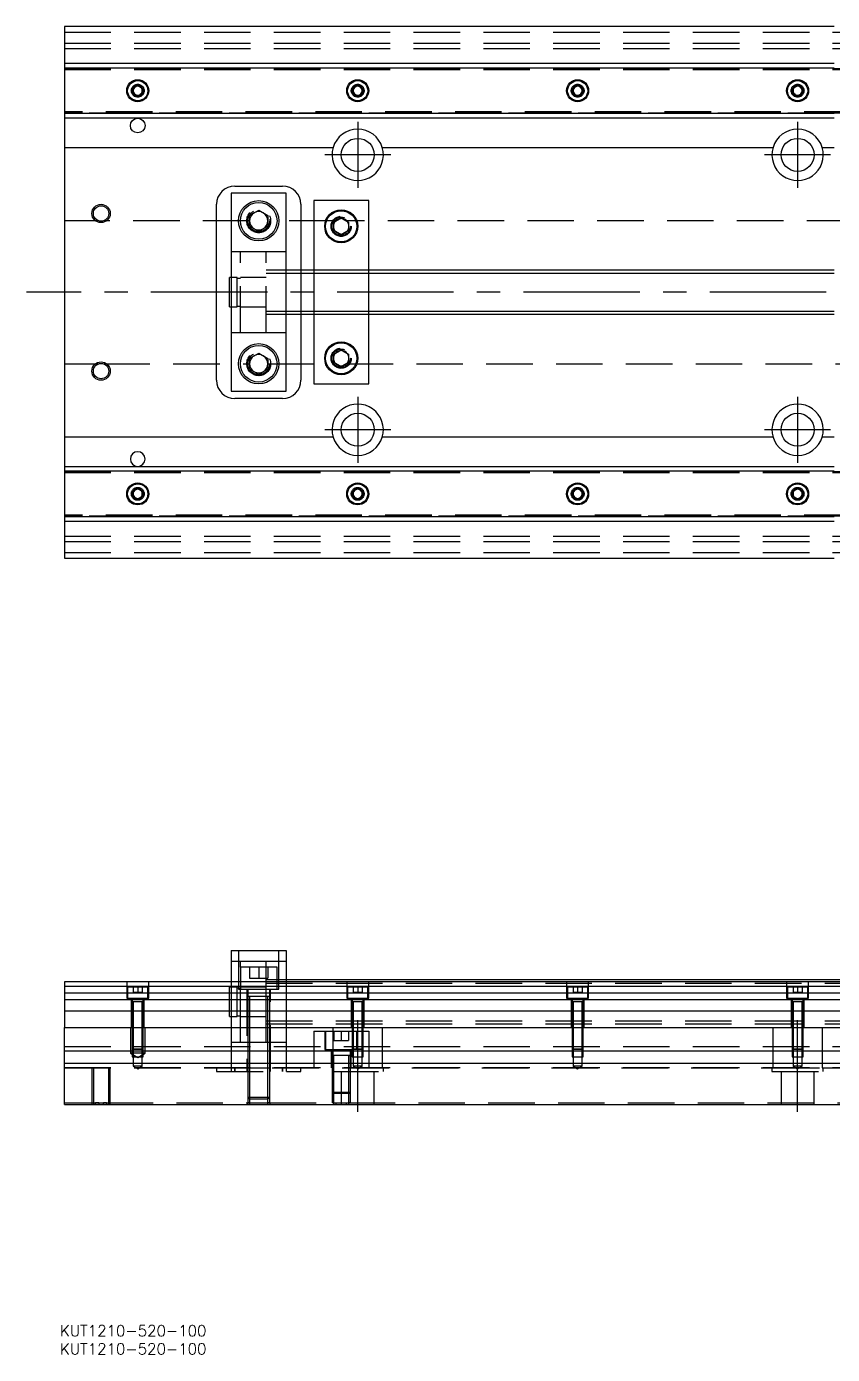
# Model space of a CAD drawing. Extents: x -10 to 729, y -290 to 77.
# Drawn here: x -10.3 to 209.5, y -289.8 to 72.5 of the extents above; entities that cross this region are included whole.
import ezdxf

# ---------------------------------------------------------------- set-up
doc = ezdxf.new("R2010")
doc.units = 0
doc.linetypes.add('CENTER', pattern=[50.8, 31.75, -6.35, 6.35, -6.35])
doc.linetypes.add('DASHED', pattern=[19.05, 12.7, -6.35])
doc.layers.get('0').update_dxf_attribs({"linetype": 'CONTINUOUS'})
doc.layers.add('CENTER', color=1, linetype='CENTER')
doc.styles.get("Standard").update_dxf_attribs({"font": 'txt.shx', "height": 3, "bigfont": 'bigfont.shx'})

# ---------------------------------------------------------------- blocks, each defined once
blk = doc.blocks.new('*U2')
at = {"color": 7, "linetype": 'CONTINUOUS'}
blk.add_text('KUT1210-520-100', height=3, dxfattribs=at).set_placement((-1.23, -289.78))
blk = doc.blocks.new('*U3')
at = {"color": 7, "linetype": 'CONTINUOUS'}
blk.add_text('KUT1210-520-100', height=3, dxfattribs=at).set_placement((-1.23, -284.82))

msp = doc.modelspace()

# ---------------------------------------------------------------- linework, layer by layer
at = {"color": 7, "linetype": 'CONTINUOUS'}
for p, q in [((210, 72.5), (0, 72.5)), ((0, 72.5), (0, 62.5)), ((0, 62.5), (210, 62.5)), ((0, 62.5), (0, 61.247728)), ((0, 61.247728), (210, 61.247728)), ((0, 61.247728), (0, 48.752272)), ((18.75, 55.721688), (20, 56.443376)), ((18.75, 54.278312), (18.75, 55.721688)), ((20, 56.443376), (21.25, 55.721688)), ((21.25, 55.721688), (21.25, 54.278312)), ((78.75, 55.721688), (80, 56.443376)), ((78.75, 54.278312), (78.75, 55.721688)), ((80, 56.443376), (81.25, 55.721688)), ((81.25, 55.721688), (81.25, 54.278312)), ((138.75, 55.721688), (140, 56.443376)), ((138.75, 54.278312), (138.75, 55.721688)), ((140, 56.443376), (141.25, 55.721688)), ((141.25, 55.721688), (141.25, 54.278312)), ((198.75, 55.721688), (200, 56.443376)), ((198.75, 54.278312), (198.75, 55.721688)), ((200, 56.443376), (201.25, 55.721688)), ((201.25, 55.721688), (201.25, 54.278312)), ((20, 53.556624), (18.75, 54.278312)), ((21.25, 54.278312), (20, 53.556624)), ((80, 53.556624), (78.75, 54.278312)), ((81.25, 54.278312), (80, 53.556624)), ((140, 53.556624), (138.75, 54.278312)), ((141.25, 54.278312), (140, 53.556624)), ((200, 53.556624), (198.75, 54.278312)), ((201.25, 54.278312), (200, 53.556624)), ((210, 48.752272), (0, 48.752272)), ((0, 48.752272), (0, 47.5)), ((210, 47.5), (0, 47.5)), ((0, 47.5), (0, 39.5)), ((0, 39.5), (73.291796, 39.5)), ((0, 39.5), (0, -39.5)), ((86.708204, 39.5), (193.291796, 39.5)), ((206.708204, 39.5), (210, 39.5)), ((46.5, 29), (59.5, 29)), ((45.5, 27), (45.5, -27)), ((60.5, 27), (45.5, 27)), ((60.5, -27), (60.5, 27)), ((41.5, -24), (41.5, 24)), ((50.5, 20.943376), (53, 22.386752)), ((53, 22.386752), (55.5, 20.943376)), ((64.5, 24), (64.5, 6)), ((68, 25), (68, 6)), ((83, 25), (68, 25)), ((83, 6), (83, 25)), ((50.5, 18.056624), (50.5, 20.943376)), ((55.5, 20.943376), (55.5, 18.056624)), ((73.5, 19.1547), (75.5, 20.309402)), ((73.5, 16.8453), (73.5, 19.1547)), ((75.5, 20.309402), (77.5, 19.1547)), ((77.5, 19.1547), (77.5, 16.8453)), ((53, 16.613248), (50.5, 18.056624)), ((55.5, 18.056624), (53, 16.613248)), ((75.5, 15.690598), (73.5, 16.8453)), ((77.5, 16.8453), (75.5, 15.690598)), ((45, 0), (45, 4)), ((45.5, 4), (45, 4)), ((210, 6), (60.5, 6)), ((45, -4), (45, 0)), ((45, -4), (45.5, -4)), ((60.5, -6), (210, -6)), ((64.5, -6), (64.5, -24)), ((68, -6), (68, -25)), ((83, -25), (83, -6)), ((50.5, -18.056624), (53, -16.613248)), ((50.5, -20.943376), (50.5, -18.056624)), ((53, -16.613248), (55.5, -18.056624)), ((55.5, -18.056624), (55.5, -20.943376)), ((73.5, -16.8453), (75.5, -15.690598)), ((73.5, -19.1547), (73.5, -16.8453)), ((75.5, -15.690598), (77.5, -16.8453)), ((77.5, -16.8453), (77.5, -19.1547)), ((53, -22.386752), (50.5, -20.943376)), ((55.5, -20.943376), (53, -22.386752)), ((75.5, -20.309402), (73.5, -19.1547)), ((77.5, -19.1547), (75.5, -20.309402)), ((68, -25), (83, -25)), ((45.5, -27), (60.5, -27)), ((59.5, -29), (46.5, -29)), ((73.291796, -39.5), (0, -39.5)), ((0, -39.5), (0, -47.5)), ((193.291796, -39.5), (86.708204, -39.5)), ((210, -39.5), (206.708204, -39.5)), ((0, -47.5), (210, -47.5)), ((0, -47.5), (0, -48.752272)), ((0, -48.752272), (210, -48.752272)), ((0, -48.752272), (0, -61.247728)), ((18.75, -54.278312), (20, -53.556624)), ((18.75, -55.721688), (18.75, -54.278312)), ((20, -53.556624), (21.25, -54.278312)), ((21.25, -54.278312), (21.25, -55.721688)), ((78.75, -54.278312), (80, -53.556624)), ((78.75, -55.721688), (78.75, -54.278312)), ((80, -53.556624), (81.25, -54.278312)), ((81.25, -54.278312), (81.25, -55.721688)), ((138.75, -54.278312), (140, -53.556624)), ((138.75, -55.721688), (138.75, -54.278312)), ((140, -53.556624), (141.25, -54.278312)), ((141.25, -54.278312), (141.25, -55.721688)), ((198.75, -54.278312), (200, -53.556624)), ((198.75, -55.721688), (198.75, -54.278312)), ((200, -53.556624), (201.25, -54.278312)), ((201.25, -54.278312), (201.25, -55.721688)), ((20, -56.443376), (18.75, -55.721688)), ((21.25, -55.721688), (20, -56.443376)), ((80, -56.443376), (78.75, -55.721688)), ((81.25, -55.721688), (80, -56.443376)), ((140, -56.443376), (138.75, -55.721688)), ((141.25, -55.721688), (140, -56.443376)), ((200, -56.443376), (198.75, -55.721688)), ((201.25, -55.721688), (200, -56.443376)), ((210, -61.247728), (0, -61.247728)), ((0, -61.247728), (0, -62.5)), ((210, -62.5), (0, -62.5)), ((0, -62.5), (0, -72.5)), ((0, -72.5), (210, -72.5)), ((45.5, -179.61), (45.5, -188.11)), ((45.5, -179.61), (60.5, -179.61)), ((60.5, -179.61), (60.5, -188.11)), ((0, -188.11), (0, -189.362272)), ((214.5, -188.11), (0, -188.11)), ((214.5, -187.61), (60.5, -187.61)), ((214.5, -189.362272), (0, -189.362272)), ((0, -189.362272), (0, -191.13668)), ((0, -191.13668), (214.5, -191.13668)), ((0, -191.13668), (0, -193.033076)), ((214.5, -193.033076), (0, -193.033076)), ((0, -193.033076), (0, -196.087372)), ((0, -196.087372), (0, -200.61)), ((214.5, -196.087372), (0, -196.087372)), ((0, -200.61), (520, -200.61)), ((0, -206.91), (0, -200.61)), ((0, -206.91), (520, -206.91)), ((0, -210.31), (0, -206.91)), ((0, -221.61), (0, -210.31)), ((0, -210.31), (520, -210.31)), ((0, -221.61), (520, -221.61))]:
    msp.add_line(p, q, dxfattribs=at)
at = {"color": 3, "linetype": 'DASHED'}
for p, q in [((0, 71), (520, 71)), ((0, 68), (520, 68)), ((0, 66.5), (520, 66.5)), ((0, 61.1147), (210, 61.1147)), ((0, 61.1), (214.5, 61.1)), ((0, 60.8), (214.5, 60.8)), ((21.477374, 55.25955), (21.5, 55)), ((81.477374, 55.25955), (81.5, 55)), ((141.477374, 55.25955), (141.5, 55)), ((201.477374, 55.25955), (201.5, 55)), ((214.5, 49.2), (0, 49.2)), ((214.5, 48.9), (0, 48.9)), ((210, 48.8853), (0, 48.8853)), ((206.877502, 39.5), (207.55051, 39.5)), ((9.359688, 19.5), (0, 19.5)), ((50.5, 19.5), (10.640312, 19.5)), ((74.030306, 19.5), (55.5, 19.5)), ((55.977798, 19.864306), (56, 19.5)), ((73, 18), (73.012884, 18.253488)), ((520, 19.5), (76.969694, 19.5)), ((48, 11), (45.5, 11)), ((48, -11), (48, 11)), ((55, 11), (48, 11)), ((55, -11), (55, 11)), ((60.5, 11), (55, 11)), ((47.1, 4), (45.5, 4)), ((47.1, 0), (47.1, 4)), ((48, 3.8), (47.1, 3.8)), ((55, 4), (48, 4)), ((60.5, 6), (55, 6)), ((60.5, 5.125), (55, 5.125)), ((64.5, 6), (64.5, 5.125)), ((64.5, 5.125), (64.5, -5.125)), ((68, 6), (68, 5.125)), ((68, 5.125), (68, -5.125)), ((83, 5.125), (83, 6)), ((83, -5.125), (83, 5.125)), ((47.1, -4), (47.1, 0)), ((45.5, -4), (47.1, -4)), ((47.1, -3.8), (48, -3.8)), ((48, -4), (55, -4)), ((55, -5.125), (60.5, -5.125)), ((55, -6), (60.5, -6)), ((64.5, -5.125), (64.5, -6)), ((68, -5.125), (68, -6)), ((83, -6), (83, -5.125)), ((45.5, -11), (48, -11)), ((48, -11), (55, -11)), ((55, -11), (60.5, -11)), ((73, -18), (73.012884, -17.746512)), ((0, -19.5), (9.359688, -19.5)), ((10.640312, -19.5), (50.5, -19.5)), ((50, -19.5), (50.020026, -19.153944)), ((55.5, -19.5), (74.030306, -19.5)), ((76.969694, -19.5), (520, -19.5)), ((0, -48.8853), (210, -48.8853)), ((0, -48.9), (214.5, -48.9)), ((0, -49.2), (214.5, -49.2)), ((18.5, -55), (18.52041, -54.75339)), ((81.477374, -54.74045), (81.5, -55)), ((138.5, -55), (138.52041, -54.75339)), ((198.5, -55), (198.52041, -54.75339)), ((214.5, -60.8), (0, -60.8)), ((214.5, -61.1), (0, -61.1)), ((210, -61.1147), (0, -61.1147)), ((0, -66.5), (520, -66.5)), ((0, -68), (520, -68)), ((0, -71), (520, -71)), ((47.5, -179.61), (47.5, -190.11)), ((58.5, -190.11), (58.5, -179.61)), ((48, -182.61), (45.5, -182.61)), ((48, -184.11), (48, -182.61)), ((55, -182.61), (48, -182.61)), ((58, -184.11), (48, -184.11)), ((48, -184.11), (48, -188.11)), ((50.5, -184.11), (50.5, -187.11)), ((53, -184.11), (53, -187.11)), ((55, -184.11), (55, -182.61)), ((60.5, -182.61), (55, -182.61)), ((55, -188.11), (55, -184.11)), ((55.5, -184.11), (55.5, -187.11)), ((58, -188.11), (58, -184.11)), ((17, -188.11), (17, -192.61)), ((23, -192.61), (23, -188.11)), ((45.5, -188.11), (45.5, -200.61)), ((48, -188.11), (48, -190.11)), ((50.5, -187.11), (53, -187.11)), ((53, -187.11), (55.5, -187.11)), ((58, -187.61), (55, -187.61)), ((55, -190.11), (55, -188.11)), ((60.5, -187.61), (58, -187.61)), ((58, -190.11), (58, -188.11)), ((60.5, -188.11), (60.5, -200.61)), ((77, -188.11), (77, -192.61)), ((83, -192.61), (83, -188.11)), ((137, -188.11), (137, -192.61)), ((143, -192.61), (143, -188.11)), ((197, -188.11), (197, -192.61)), ((203, -192.61), (203, -188.11)), ((22.75, -189.61), (17.25, -189.61)), ((17.25, -189.61), (17.25, -192.61)), ((18.75, -189.61), (18.75, -190.91)), ((18.75, -190.91), (20, -190.91)), ((20, -189.61), (20, -190.91)), ((20, -190.91), (21.25, -190.91)), ((21.25, -189.61), (21.25, -190.91)), ((22.75, -192.61), (22.75, -189.61)), ((45, -197.61), (45, -189.61)), ((45.5, -189.61), (45, -189.61)), ((47.1, -189.61), (45.5, -189.61)), ((47.1, -197.61), (47.1, -189.61)), ((48, -189.81), (47.1, -189.81)), ((47.5, -190.11), (58.5, -190.11)), ((55, -189.61), (48, -189.61)), ((48, -193.61), (48, -190.11)), ((49.75, -190.11), (49.75, -212.61)), ((50, -190.11), (50, -192.11)), ((55, -188.485), (470, -188.485)), ((55, -192.109526), (55, -190.11)), ((56, -192.11), (56, -190.11)), ((56.25, -212.61), (56.25, -190.11)), ((82.75, -189.61), (77.25, -189.61)), ((77.25, -189.61), (77.25, -192.61)), ((78.75, -189.61), (78.75, -190.91)), ((78.75, -190.91), (80, -190.91)), ((80, -189.61), (80, -190.91)), ((80, -190.91), (81.25, -190.91)), ((81.25, -189.61), (81.25, -190.91)), ((82.75, -192.61), (82.75, -189.61)), ((142.75, -189.61), (137.25, -189.61)), ((137.25, -189.61), (137.25, -192.61)), ((138.75, -189.61), (138.75, -190.91)), ((138.75, -190.91), (140, -190.91)), ((140, -189.61), (140, -190.91)), ((140, -190.91), (141.25, -190.91)), ((141.25, -189.61), (141.25, -190.91)), ((142.75, -192.61), (142.75, -189.61)), ((202.75, -189.61), (197.25, -189.61)), ((197.25, -189.61), (197.25, -192.61)), ((198.75, -189.61), (198.75, -190.91)), ((198.75, -190.91), (200, -190.91)), ((200, -189.61), (200, -190.91)), ((200, -190.91), (201.25, -190.91)), ((201.25, -189.61), (201.25, -190.91)), ((202.75, -192.61), (202.75, -189.61)), ((17, -192.61), (23, -192.61)), ((18.25, -192.61), (18.25, -200.61)), ((19.998804, -193.61), (18.499994, -193.61)), ((18.5, -192.61), (18.5, -193.61)), ((18.5, -193.605), (18.5, -193.61)), ((18.624678, -193.61), (18.5, -193.61)), ((18.5, -193.61), (18.5, -193.615)), ((18.5, -193.61), (18.5, -200.61)), ((19.998804, -193.61), (18.624678, -193.61)), ((18.75, -193.61), (18.75, -200.61)), ((21.500006, -193.61), (19.998804, -193.61)), ((21.37533, -193.61), (19.998804, -193.61)), ((21.25, -200.61), (21.25, -193.61)), ((21.5, -193.61), (21.37533, -193.61)), ((21.5, -193.61), (21.5, -192.61)), ((21.5, -193.61), (21.5, -193.605)), ((21.5, -193.615), (21.5, -193.61)), ((21.5, -200.61), (21.5, -193.61)), ((21.75, -200.61), (21.75, -192.61)), ((48, -200.61), (48, -193.61)), ((56.000006, -192.11), (49.999994, -192.11)), ((50, -192.105), (50, -192.11)), ((50.349602, -192.11), (50, -192.11)), ((50, -192.11), (50, -200.61)), ((50, -192.11), (50, -192.115)), ((55.65035, -192.11), (50.349602, -192.11)), ((50.5, -192.11), (50.5, -200.61)), ((55, -193.61), (55, -192.109526)), ((55, -200.61), (55, -193.61)), ((55.5, -200.61), (55.5, -192.11)), ((56, -192.11), (55.65035, -192.11)), ((56, -192.11), (56, -192.105)), ((56, -200.61), (56, -192.11)), ((56, -192.115), (56, -192.11)), ((77, -192.61), (83, -192.61)), ((78.25, -192.61), (78.25, -200.61)), ((79.998804, -193.61), (78.499994, -193.61)), ((81.500006, -193.61), (78.499994, -193.61)), ((78.5, -192.61), (78.5, -193.61)), ((78.5, -193.605), (78.5, -193.61)), ((78.624678, -193.61), (78.5, -193.61)), ((78.5, -193.61), (78.5, -193.615)), ((78.5, -193.61), (78.5, -200.61)), ((79.998804, -193.61), (78.624678, -193.61)), ((78.75, -193.61), (78.75, -200.61)), ((81.500006, -193.61), (79.998804, -193.61)), ((81.37533, -193.61), (79.998804, -193.61)), ((81.25, -200.61), (81.25, -193.61)), ((81.5, -193.61), (81.37533, -193.61)), ((81.5, -193.61), (81.5, -192.61)), ((81.5, -193.61), (81.5, -193.605)), ((81.5, -193.615), (81.5, -193.61)), ((81.5, -200.61), (81.5, -193.61)), ((81.75, -200.61), (81.75, -192.61)), ((137, -192.61), (143, -192.61)), ((138.25, -192.61), (138.25, -200.61)), ((139.998804, -193.61), (138.499994, -193.61)), ((138.5, -192.61), (138.5, -193.61)), ((138.5, -193.605), (138.5, -193.61)), ((138.624678, -193.61), (138.5, -193.61)), ((138.5, -193.61), (138.5, -193.615)), ((138.5, -193.61), (138.5, -200.61)), ((139.998804, -193.61), (138.624678, -193.61)), ((138.75, -193.61), (138.75, -200.61)), ((141.500006, -193.61), (139.998804, -193.61)), ((141.37533, -193.61), (139.998804, -193.61)), ((141.25, -200.61), (141.25, -193.61)), ((141.5, -193.61), (141.37533, -193.61)), ((141.5, -193.61), (141.5, -192.61)), ((141.5, -193.61), (141.5, -193.605)), ((141.5, -193.615), (141.5, -193.61)), ((141.5, -200.61), (141.5, -193.61)), ((141.75, -200.61), (141.75, -192.61)), ((197, -192.61), (203, -192.61)), ((198.25, -192.61), (198.25, -200.61)), ((199.998804, -193.61), (198.499994, -193.61)), ((198.5, -192.61), (198.5, -193.61)), ((198.5, -193.605), (198.5, -193.61)), ((198.624678, -193.61), (198.5, -193.61)), ((198.5, -193.61), (198.5, -193.615)), ((198.5, -193.61), (198.5, -200.61)), ((199.998804, -193.61), (198.624678, -193.61)), ((198.75, -193.61), (198.75, -200.61)), ((201.500006, -193.61), (199.998804, -193.61)), ((201.37533, -193.61), (199.998804, -193.61)), ((201.25, -200.61), (201.25, -193.61)), ((201.5, -193.61), (201.37533, -193.61)), ((201.5, -193.61), (201.5, -192.61)), ((201.5, -193.61), (201.5, -193.605)), ((201.5, -193.615), (201.5, -193.61)), ((201.5, -200.61), (201.5, -193.61)), ((201.75, -200.61), (201.75, -192.61)), ((45, -197.61), (45.5, -197.61)), ((45.5, -197.61), (47.1, -197.61)), ((47.1, -197.41), (48, -197.41)), ((48, -197.61), (50, -197.61)), ((50, -197.61), (50.5, -197.61)), ((50.5, -197.61), (55, -197.61)), ((55, -198.735), (470, -198.735)), ((18, -200.61), (18, -207.61)), ((18.5, -200.61), (18.5, -206.36)), ((18.500006, -200.61), (18.500002, -206.36)), ((18.75, -200.61), (18.75, -206.61)), ((21.25, -206.61), (21.25, -200.61)), ((21.499998, -206.36), (21.499994, -200.61)), ((21.5, -206.36), (21.5, -200.61)), ((22, -207.61), (22, -200.61)), ((45.5, -200.61), (45.5, -206.91)), ((48, -204.61), (48, -200.61)), ((50, -200.61), (50, -206.91)), ((50.5, -200.61), (50.5, -206.91)), ((55, -199.61), (470, -199.61)), ((55, -204.61), (55, -200.61)), ((55.5, -206.91), (55.5, -200.61)), ((56, -206.91), (56, -200.61)), ((60.5, -200.61), (60.5, -206.91)), ((68, -201.61), (68, -206.91)), ((68, -201.61), (78.5, -201.61)), ((71, -201.61), (71, -206.61)), ((71.25, -201.61), (71.25, -206.61)), ((73.291796, -211.61), (73.291796, -200.61)), ((73.5, -201.61), (73.5, -204.11)), ((75.5, -201.61), (75.5, -204.11)), ((77.5, -201.61), (77.5, -204.11)), ((78.5, -200.61), (78.5, -206.36)), ((78.5, -201.61), (78.75, -201.61)), ((78.500006, -200.61), (78.500002, -206.36)), ((78.75, -200.61), (78.75, -206.61)), ((78.75, -201.61), (81.25, -201.61)), ((79.75, -206.61), (79.75, -201.61)), ((80, -206.61), (80, -201.61)), ((81.25, -206.61), (81.25, -200.61)), ((81.25, -201.61), (81.5, -201.61)), ((81.499998, -206.36), (81.499994, -200.61)), ((81.5, -206.36), (81.5, -200.61)), ((81.5, -201.61), (83, -201.61)), ((83, -201.61), (83, -206.91)), ((86.708204, -200.61), (86.708204, -211.61)), ((138.5, -200.61), (138.5, -206.36)), ((138.500006, -200.61), (138.500002, -206.36)), ((138.75, -200.61), (138.75, -206.61)), ((141.25, -206.61), (141.25, -200.61)), ((141.499998, -206.36), (141.499994, -200.61)), ((141.5, -206.36), (141.5, -200.61)), ((193.291796, -211.61), (193.291796, -200.61)), ((198.5, -200.61), (198.5, -206.36)), ((198.500006, -200.61), (198.500002, -206.36)), ((198.75, -200.61), (198.75, -206.61)), ((201.25, -206.61), (201.25, -200.61)), ((201.499998, -206.36), (201.499994, -200.61)), ((201.5, -206.36), (201.5, -200.61)), ((206.708204, -200.61), (206.708204, -211.61)), ((0, -205.76), (520, -205.76)), ((18.5, -206.36), (21.5, -206.36)), ((18.5, -206.36), (18.75, -206.61)), ((18.500002, -206.36), (18.500006, -206.91)), ((21.25, -206.61), (21.5, -206.36)), ((21.499994, -206.91), (21.499998, -206.36)), ((45.5, -204.61), (48, -204.61)), ((48, -204.61), (50, -204.61)), ((50, -204.61), (50.5, -204.61)), ((50.5, -204.61), (55, -204.61)), ((55, -204.61), (60.5, -204.61)), ((73.5, -204.11), (75.5, -204.11)), ((75.5, -204.11), (77.5, -204.11)), ((78.5, -206.36), (81.5, -206.36)), ((78.5, -206.36), (78.75, -206.61)), ((78.500002, -206.36), (78.500006, -206.91)), ((81.25, -206.61), (81.5, -206.36)), ((81.499994, -206.91), (81.499998, -206.36)), ((138.5, -206.36), (141.5, -206.36)), ((138.5, -206.36), (138.75, -206.61)), ((138.500002, -206.36), (138.500006, -206.91)), ((141.25, -206.61), (141.5, -206.36)), ((141.499994, -206.91), (141.499998, -206.36)), ((198.5, -206.36), (201.5, -206.36)), ((198.5, -206.36), (198.75, -206.61)), ((198.500002, -206.36), (198.500006, -206.91)), ((201.25, -206.61), (201.5, -206.36)), ((201.499994, -206.91), (201.499998, -206.36)), ((22, -207.61), (18, -207.61)), ((18, -207.61), (20, -208.7647)), ((18.500006, -206.91), (18.500006, -208.61)), ((18.500006, -208.61), (21.499994, -208.61)), ((21.25, -206.61), (18.75, -206.61)), ((18.75, -206.61), (18.75, -208.61)), ((18.75, -208.61), (18.75, -211.11)), ((20, -208.7647), (22, -207.61)), ((21.25, -208.61), (21.25, -206.61)), ((21.25, -211.11), (21.25, -208.61)), ((21.499994, -208.61), (21.499994, -206.91)), ((45.5, -206.91), (45.5, -210.31)), ((50, -206.91), (50, -210.31)), ((50.5, -206.91), (50.5, -210.31)), ((55.5, -210.31), (55.5, -206.91)), ((56, -210.31), (56, -206.91)), ((60.5, -206.91), (60.5, -210.31)), ((68, -206.91), (68, -210.31)), ((71, -206.61), (78.75, -206.61)), ((72.75, -206.61), (72.75, -211.61)), ((78.000006, -208.21), (72.999994, -208.21)), ((78.000006, -208.21), (72.999994, -208.21)), ((78.000006, -208.21), (72.999994, -208.21)), ((73, -206.61), (73, -206.91)), ((73, -206.91), (73, -208.21)), ((73, -208.205), (73, -208.21)), ((73, -208.21), (73.257448, -208.21)), ((73.257468, -208.21), (73, -208.21)), ((73, -208.21), (73, -210.31)), ((73, -208.21), (73, -208.215)), ((77.742552, -208.21), (73.257468, -208.21)), ((73.4, -208.21), (73.4, -210.31)), ((77.6, -210.31), (77.6, -208.21)), ((78, -208.21), (77.742552, -208.21)), ((77.742602, -208.21), (78, -208.21)), ((78, -206.91), (78, -206.61)), ((78, -208.21), (78, -206.91)), ((78, -208.21), (78, -208.205)), ((78, -210.31), (78, -208.21)), ((78, -208.215), (78, -208.21)), ((78.25, -211.61), (78.25, -206.61)), ((78.500006, -206.91), (78.500006, -208.61)), ((78.500006, -208.61), (81.499994, -208.61)), ((81.25, -206.61), (78.75, -206.61)), ((78.75, -206.61), (78.75, -208.61)), ((78.75, -208.61), (78.75, -211.11)), ((81.25, -208.61), (81.25, -206.61)), ((81.25, -211.11), (81.25, -208.61)), ((81.499994, -208.61), (81.499994, -206.91)), ((83, -206.91), (83, -210.31)), ((138.500006, -206.91), (138.500006, -208.61)), ((138.500006, -208.61), (141.499994, -208.61)), ((141.25, -206.61), (138.75, -206.61)), ((138.75, -206.61), (138.75, -208.61)), ((138.75, -208.61), (138.75, -211.11)), ((141.25, -208.61), (141.25, -206.61)), ((141.25, -211.11), (141.25, -208.61)), ((141.499994, -208.61), (141.499994, -206.91)), ((198.500006, -206.91), (198.500006, -208.61)), ((198.500006, -208.61), (201.499994, -208.61)), ((201.25, -206.61), (198.75, -206.61)), ((198.75, -206.61), (198.75, -208.61)), ((198.75, -208.61), (198.75, -211.11)), ((201.25, -208.61), (201.25, -206.61)), ((201.25, -211.11), (201.25, -208.61)), ((201.499994, -208.61), (201.499994, -206.91)), ((0, -211.46), (520, -211.46)), ((0, -211.61), (43.291796, -211.61)), ((7.500006, -211.61), (7.500006, -221.61)), ((7.9, -211.61), (12.1, -211.61)), ((7.9, -211.61), (7.9, -221.61)), ((12.1, -221.61), (12.1, -211.61)), ((12.499994, -221.61), (12.499994, -211.61)), ((21.25, -211.11), (18.75, -211.11)), ((18.75, -211.11), (20, -211.831688)), ((20, -211.831688), (21.25, -211.11)), ((41.5, -211.61), (41.5, -212.61)), ((41.5, -212.61), (64.5, -212.61)), ((43.291796, -211.61), (56.708204, -211.61)), ((45.5, -210.31), (45.5, -211.61)), ((45.5, -211.61), (45.5, -212.61)), ((46.5, -212.61), (46.5, -211.61)), ((46.5, -211.61), (46.5, -212.61)), ((50, -210.31), (50, -211.61)), ((50, -211.61), (50, -212.61)), ((50, -212.61), (50, -219.61)), ((50.000006, -212.61), (50.000002, -219.61)), ((50.5, -210.31), (50.5, -211.61)), ((50.5, -211.61), (50.5, -212.61)), ((50.5, -212.61), (50.5, -220.11)), ((55.5, -211.61), (55.5, -210.31)), ((55.5, -212.61), (55.5, -211.61)), ((55.5, -220.11), (55.5, -212.61)), ((55.999998, -219.61), (55.999994, -212.61)), ((56, -211.61), (56, -210.31)), ((56, -212.61), (56, -211.61)), ((56, -219.61), (56, -212.61)), ((56.708204, -211.61), (193.291796, -211.61)), ((59.5, -211.61), (59.5, -212.61)), ((59.5, -212.61), (59.5, -211.61)), ((60.5, -210.31), (60.5, -212.61)), ((64.5, -212.61), (64.5, -211.61)), ((68, -210.31), (68, -211.61)), ((73, -210.31), (73, -211.61)), ((73, -211.61), (73, -218.21)), ((73, -211.61), (73, -212.61)), ((73, -212.61), (87, -212.61)), ((73.000006, -211.61), (73.000006, -218.210006)), ((73.4, -210.31), (73.4, -211.61)), ((73.4, -211.61), (73.4, -218.61)), ((75.5, -212.61), (75.5, -221.61)), ((77.6, -211.61), (77.6, -210.31)), ((77.6, -218.61), (77.6, -211.61)), ((77.999994, -218.210006), (77.999994, -211.61)), ((78, -211.61), (78, -210.31)), ((78, -218.21), (78, -211.61)), ((81.25, -211.11), (78.75, -211.11)), ((78.75, -211.11), (80, -211.831688)), ((80, -211.831688), (81.25, -211.11)), ((83, -210.31), (83, -211.61)), ((84.5, -221.61), (84.5, -212.61)), ((87, -212.61), (87, -211.61)), ((141.25, -211.11), (138.75, -211.11)), ((138.75, -211.11), (140, -211.831688)), ((140, -211.831688), (141.25, -211.11)), ((193, -211.61), (193, -212.61)), ((193, -212.61), (207, -212.61)), ((193.291796, -211.61), (206.708204, -211.61)), ((195.5, -212.61), (195.5, -221.61)), ((201.25, -211.11), (198.75, -211.11)), ((198.75, -211.11), (200, -211.831688)), ((200, -211.831688), (201.25, -211.11)), ((204.5, -221.61), (204.5, -212.61)), ((206.708204, -211.61), (313.291796, -211.61)), ((207, -212.61), (207, -211.61)), ((50, -219.61), (56, -219.61)), ((50, -219.61), (50.5, -220.11)), ((50.000002, -219.61), (50.000006, -221.11)), ((55.5, -220.11), (50.5, -220.11)), ((50.5, -220.11), (50.5, -221.11)), ((55.5, -220.11), (56, -219.61)), ((55.5, -221.11), (55.5, -220.11)), ((55.999994, -221.11), (55.999998, -219.61)), ((73, -218.21), (78, -218.21)), ((73, -218.21), (73.4, -218.61)), ((73.000006, -218.210006), (73.000006, -221.11)), ((77.6, -218.61), (73.4, -218.61)), ((73.4, -218.61), (73.4, -221.11)), ((77.6, -218.61), (78, -218.21)), ((77.6, -221.11), (77.6, -218.61)), ((77.999994, -221.11), (77.999994, -218.210006)), ((0, -221.11), (8.500008, -221.11)), ((9.359688, -221.11), (8.500008, -221.11)), ((8.500008, -221.61), (8.500008, -221.11)), ((8.500008, -221.11), (9.359688, -221.11)), ((9.359688, -221.11), (10.640312, -221.11)), ((9.359688, -221.11), (9.359688, -221.61)), ((11.499992, -221.11), (10.640312, -221.11)), ((10.640312, -221.61), (10.640312, -221.11)), ((10.640312, -221.11), (11.499992, -221.11)), ((11.499992, -221.11), (11.499992, -221.61)), ((11.499992, -221.11), (50.000006, -221.11)), ((50.000006, -221.61), (50.000006, -221.11)), ((50.5, -221.11), (50.000006, -221.11)), ((50.000006, -221.11), (50.5, -221.11)), ((50.5, -221.11), (55.5, -221.11)), ((50.5, -221.11), (50.5, -221.61)), ((55.999994, -221.11), (55.5, -221.11)), ((55.5, -221.61), (55.5, -221.11)), ((55.5, -221.11), (55.999994, -221.11)), ((55.999994, -221.11), (55.999994, -221.61)), ((55.999994, -221.11), (73.500006, -221.11)), ((73.500006, -221.11), (73.000006, -221.11)), ((73.500006, -221.61), (73.500006, -221.11)), ((73.500006, -221.11), (74.030306, -221.11)), ((74.030306, -221.11), (76.969694, -221.11)), ((74.030306, -221.11), (74.030306, -221.61)), ((76.969694, -221.61), (76.969694, -221.11)), ((76.969694, -221.11), (77.499994, -221.11)), ((77.999994, -221.11), (77.499994, -221.11)), ((77.499994, -221.11), (77.499994, -221.61)), ((77.499994, -221.11), (520, -221.11))]:
    msp.add_line(p, q, dxfattribs=at)
at = {"color": 3, "linetype": 'CONTINUOUS'}
for p, q in [((210, 5.125), (60.5, 5.125)), ((60.5, -5.125), (210, -5.125))]:
    msp.add_line(p, q, dxfattribs=at)
at = {"color": 7, "linetype": 'CONTINUOUS'}
for centre, radius in [((20, 55), 3), ((80, 55), 3), ((140, 55), 3), ((200, 55), 3), ((20, 55), 2.75), ((80, 55), 2.75), ((140, 55), 2.75), ((200, 55), 2.75), ((20, 45.5), 2), ((80, 37.5), 4.5), ((200, 37.5), 4.5), ((10, 21.5), 2.1), ((53, 19.5), 5.5), ((53, 19.5), 5), ((75.5, 18), 4.5), ((75.5, 18), 4.25), ((53, -19.5), 5.5), ((75.5, -18), 4.5), ((75.5, -18), 4.25), ((53, -19.5), 5), ((10, -21.5), 2.1), ((80, -37.5), 4.5), ((200, -37.5), 4.5), ((20, -55), 3), ((20, -55), 2.75), ((80, -55), 3), ((80, -55), 2.75), ((140, -55), 3), ((140, -55), 2.75), ((200, -55), 3), ((200, -55), 2.75)]:
    msp.add_circle(centre, radius, dxfattribs=at)
at = {"color": 3, "linetype": 'DASHED'}
for centre, radius in [((20, 55), 1.75), ((20, 55), 1.5), ((80, 55), 1.75), ((80, 55), 1.5), ((140, 55), 1.75), ((140, 55), 1.5), ((200, 55), 1.75), ((200, 55), 1.5), ((53, 19.5), 3.25), ((53, 19.5), 3), ((75.5, 18), 2.75), ((75.5, 18), 2.5), ((53, -19.5), 3.25), ((53, -19.5), 3), ((75.5, -18), 2.75), ((75.5, -18), 2.5), ((20, -55), 1.75), ((20, -55), 1.5), ((80, -55), 1.75), ((80, -55), 1.5), ((140, -55), 1.75), ((140, -55), 1.5), ((200, -55), 1.75), ((200, -55), 1.5)]:
    msp.add_circle(centre, radius, dxfattribs=at)
at = {"color": 3, "linetype": 'CONTINUOUS'}
for centre in [(10, 21.5), (10, -21.5)]:
    msp.add_circle(centre, 2.5, dxfattribs=at)
at = {"color": 7, "linetype": 'CONTINUOUS'}
for centre, radius, start, end in [((20, 55), 1.25, 120, 180), ((20, 55), 1.25, 180, 240), ((20, 55), 1.25, 60, 120), ((20, 55), 1.25, 0, 60), ((20, 55), 1.25, 300, 0), ((80, 55), 1.25, 120, 180), ((80, 55), 1.25, 180, 240), ((80, 55), 1.25, 60, 120), ((80, 55), 1.25, 0, 60), ((80, 55), 1.25, 300, 0), ((140, 55), 1.25, 120, 180), ((140, 55), 1.25, 180, 240), ((140, 55), 1.25, 60, 120), ((140, 55), 1.25, 0, 60), ((140, 55), 1.25, 300, 0), ((200, 55), 1.25, 120, 180), ((200, 55), 1.25, 180, 240), ((200, 55), 1.25, 60, 120), ((200, 55), 1.25, 0, 60), ((200, 55), 1.25, 300, 0), ((20, 55), 1.25, 240, 300), ((80, 55), 1.25, 240, 300), ((140, 55), 1.25, 240, 300), ((200, 55), 1.25, 240, 300), ((80, 37.5), 7, 16.60155, 163.39845), ((200, 37.5), 7, 16.60155, 163.39845), ((80, 37.5), 7, 163.39845, 16.60155), ((200, 37.5), 7, 163.39845, 16.60155), ((46.5, 24), 5, 90, 180), ((59.5, 24), 5, 0, 90), ((53, 19.5), 2.5, 60, 120), ((53, 19.5), 2.5, 120, 180), ((53, 19.5), 2.5, 180, 240), ((53, 19.5), 2.5, 0, 60), ((53, 19.5), 2.5, 300, 0), ((75.5, 18), 2.1, 162.24721, 180), ((75.5, 18), 2.1, 137.75279, 162.24721), ((75.5, 18), 2.1, 102.24721, 137.75279), ((75.5, 18), 2.1, 77.75279, 102.24721), ((75.5, 18), 2.1, 42.24721, 77.75279), ((75.5, 18), 2.1, 17.75279, 42.24721), ((75.5, 18), 2.1, 342.24721, 17.75279), ((53, 19.5), 2.5, 240, 300), ((75.5, 18), 2.1, 180, 197.75279), ((75.5, 18), 2.1, 197.75279, 222.24721), ((75.5, 18), 2.1, 222.24721, 257.75279), ((75.5, 18), 2.1, 257.75279, 282.24721), ((75.5, 18), 2.1, 282.24721, 317.75279), ((75.5, 18), 2.1, 317.75279, 342.24721), ((53, -19.5), 2.5, 120, 180), ((53, -19.5), 2.5, 60, 120), ((53, -19.5), 2.5, 0, 60), ((75.5, -18), 2.1, 162.24721, 180), ((75.5, -18), 2.1, 180, 197.75279), ((75.5, -18), 2.1, 137.75279, 162.24721), ((75.5, -18), 2.1, 102.24721, 137.75279), ((75.5, -18), 2.1, 77.75279, 102.24721), ((75.5, -18), 2.1, 42.24721, 77.75279), ((75.5, -18), 2.1, 17.75279, 42.24721), ((75.5, -18), 2.1, 342.24721, 17.75279), ((53, -19.5), 2.5, 180, 240), ((53, -19.5), 2.5, 240, 300), ((53, -19.5), 2.5, 300, 0), ((75.5, -18), 2.1, 197.75279, 222.24721), ((75.5, -18), 2.1, 222.24721, 257.75279), ((75.5, -18), 2.1, 257.75279, 282.24721), ((75.5, -18), 2.1, 282.24721, 317.75279), ((75.5, -18), 2.1, 317.75279, 342.24721), ((46.5, -24), 5, 180, 270), ((59.5, -24), 5, 270, 0), ((80, -37.5), 7, 343.39845, 196.60155), ((200, -37.5), 7, 343.39845, 196.60155), ((80, -37.5), 7, 196.60155, 343.39845), ((200, -37.5), 7, 196.60155, 343.39845), ((20, -45.5), 2, 90, 270), ((20, -45.5), 2, 270, 90), ((20, -55), 1.25, 120, 180), ((20, -55), 1.25, 60, 120), ((20, -55), 1.25, 0, 60), ((80, -55), 1.25, 120, 180), ((80, -55), 1.25, 60, 120), ((80, -55), 1.25, 0, 60), ((140, -55), 1.25, 120, 180), ((140, -55), 1.25, 60, 120), ((140, -55), 1.25, 0, 60), ((200, -55), 1.25, 120, 180), ((200, -55), 1.25, 60, 120), ((200, -55), 1.25, 0, 60), ((20, -55), 1.25, 180, 240), ((20, -55), 1.25, 240, 300), ((20, -55), 1.25, 300, 0), ((80, -55), 1.25, 180, 240), ((80, -55), 1.25, 240, 300), ((80, -55), 1.25, 300, 0), ((140, -55), 1.25, 180, 240), ((140, -55), 1.25, 240, 300), ((140, -55), 1.25, 300, 0), ((200, -55), 1.25, 180, 240), ((200, -55), 1.25, 240, 300), ((200, -55), 1.25, 300, 0)]:
    msp.add_arc(centre, radius, start, end, dxfattribs=at)
at = {"layer": 'CENTER', "color": 1, "linetype": 'CENTER'}
for p, q in [((80, 46.5), (80, 28.5)), ((200, 46.5), (200, 28.5)), ((89, 37.5), (71, 37.5)), ((209, 37.5), (191, 37.5)), ((563.361871, 0), (-10.32213, 0)), ((80, -28.5), (80, -46.5)), ((200, -28.5), (200, -46.5)), ((89, -37.5), (71, -37.5)), ((209, -37.5), (191, -37.5)), ((80, -223.61), (80, -198.61)), ((200, -223.61), (200, -198.61))]:
    msp.add_line(p, q, dxfattribs=at)

# ---------------------------------------------------------------- block references
at = {"color": 7, "linetype": 'CONTINUOUS'}
for name in ['*U3', '*U2']:
    msp.add_blockref(name, (0, 0), dxfattribs=at)

doc.saveas('drawing.dxf')
